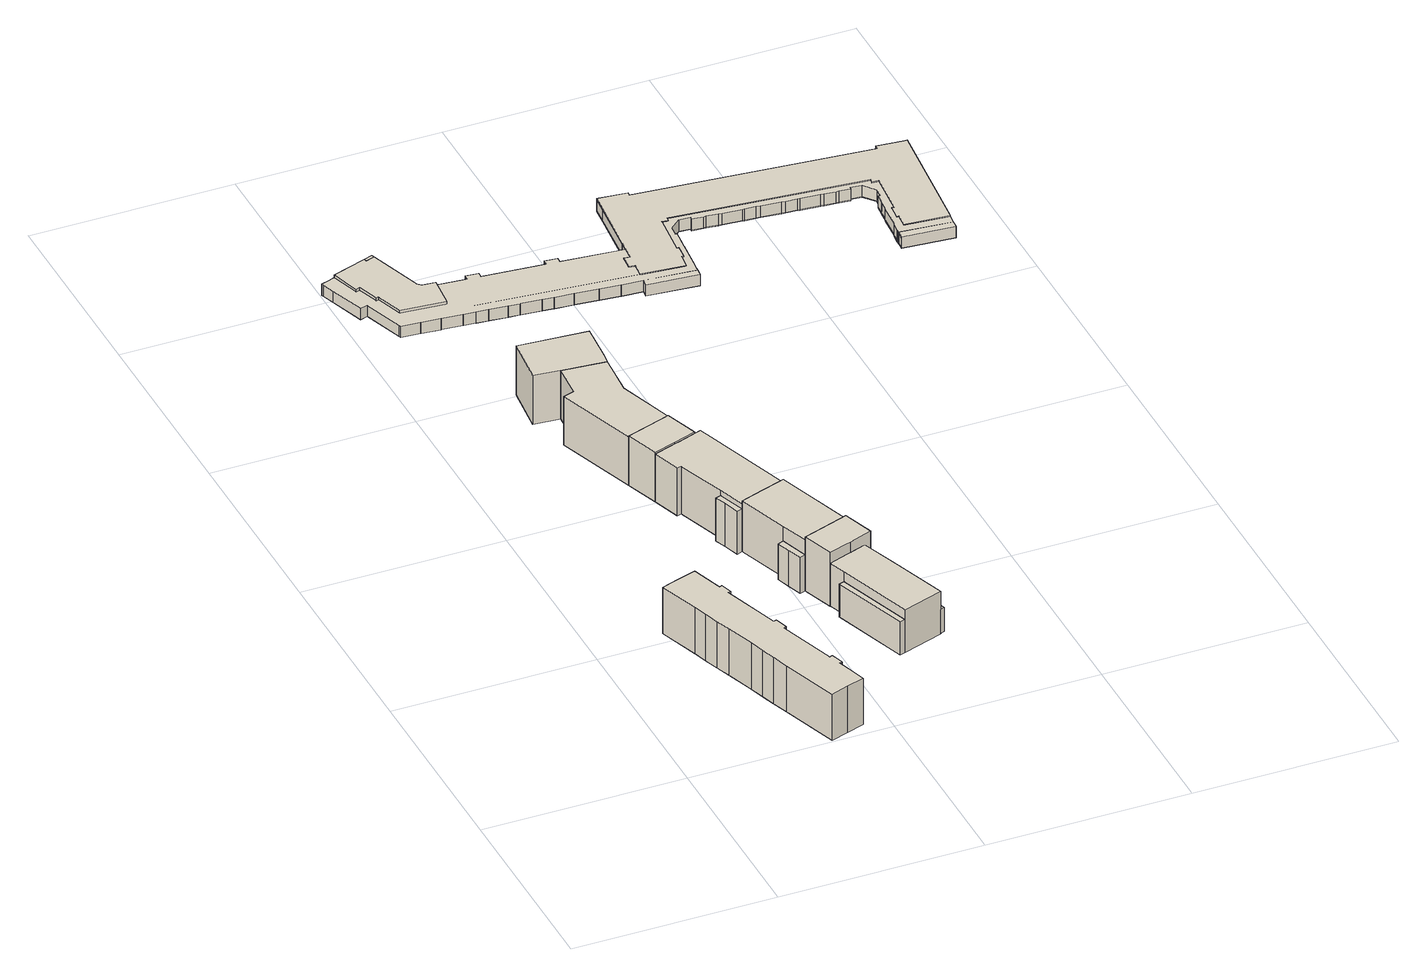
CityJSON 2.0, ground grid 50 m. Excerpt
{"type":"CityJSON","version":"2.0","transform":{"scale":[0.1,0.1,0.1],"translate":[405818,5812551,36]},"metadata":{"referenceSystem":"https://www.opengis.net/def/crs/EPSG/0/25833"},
"CityObjects":{
"building1":{"type":"Building","attributes":{"Gemeindeschluessel":"11000009","BezugspunktDach":"2200","function":"31001_1010","measuredHeight":14.58,"storeysAboveGround":3},"address":[{"country":"Germany","locality":"Berlin","thoroughfareNumber":"24, 26, 28","thoroughfareName":"Löbauer Weg"}],"geometry":[{"type":"Solid","lod":"1","boundaries":[[[[0,1,2,3,4,5,6,7,8,9,10,11,12,13,14,15,16,17,18,19,20,21,22,23,24,25]],[[26,27,28,29,30,31,32,33,34,35,36,37,38,39,40,41,42,43,44,45,46,47,48,49,50,51]],[[26,51,25,24]],[[27,26,24,23]],[[28,27,23,22]],[[29,28,22,21]],[[30,29,21,20]],[[31,30,20,19]],[[32,31,19,18]],[[33,32,18,17]],[[34,33,17,16]],[[35,34,16,15]],[[36,35,15,14]],[[37,36,14,13]],[[38,37,13,12]],[[39,38,12,11]],[[40,39,11,10]],[[41,40,10,9]],[[42,41,9,8]],[[43,42,8,7]],[[44,43,7,6]],[[45,44,6,5]],[[46,45,5,4]],[[47,46,4,3]],[[48,47,3,2]],[[49,48,2,1]],[[50,49,1,0]],[[51,50,0,25]]]]}]},
"building2":{"type":"Building","attributes":{"Gemeindeschluessel":"11000009","function":"31001_1010"},"address":[{"country":"Germany","locality":"Berlin","thoroughfareNumber":"1, 11, 3, 5, 7, 9","thoroughfareName":"Löbauer Weg"},{"country":"Germany","locality":"Berlin","thoroughfareNumber":"27","thoroughfareName":"Stillerzeile"}],"children":["building2-1","building2-2","building2-3","building2-4","building2-5","building2-6","building2-7","building2-8","building2-9","building2-10","building2-11","building2-12","building2-13","building2-14"]},
"building2-1":{"type":"BuildingPart","attributes":{"BezugspunktDach":"2200","measuredHeight":6.38,"storeysAboveGround":3},"parents":["building2"],"geometry":[{"type":"MultiSurface","lod":"1","boundaries":[[[52,53,54,55]],[[56,57,58,59]],[[56,59,55,54]],[[57,56,54,53]],[[58,57,53,52]],[[58,60,52,55,59]]]}]},
"building2-2":{"type":"BuildingPart","attributes":{"BezugspunktDach":"2200","measuredHeight":14.22,"storeysAboveGround":3},"parents":["building2"],"geometry":[{"type":"MultiSurface","lod":"1","boundaries":[[[61,62,63,64,65,66,67,68,69]],[[70,71,72,73,74,75,76,77,78]],[[72,79,80,67,66]],[[81,82,66,65]],[[73,72,83,84]],[[74,73,65,64]],[[75,74,64,63],[59,58,52,55]],[[76,75,63,62]],[[77,85,86,62,61]],[[78,77,61,69]],[[70,78,69,68]],[[71,87,88,67]],[[70,68,88,87]],[[80,79,72,71]],[[84,83,82,81]],[[52,58,59,55]],[[76,86,85,77]]]}]},
"building2-3":{"type":"BuildingPart","attributes":{"BezugspunktDach":"2200","measuredHeight":8.91,"storeysAboveGround":3},"parents":["building2"],"geometry":[{"type":"Solid","lod":"1","boundaries":[[[[89,86,85,90]],[[77,76,91,92]],[[77,92,90,85]],[[91,76,86,89]],[[92,91,89,90]],[[85,86,76,77]]]]}]},
"building2-4":{"type":"BuildingPart","attributes":{"BezugspunktDach":"2200","measuredHeight":8.78,"storeysAboveGround":3},"parents":["building2"],"geometry":[{"type":"MultiSurface","lod":"1","boundaries":[[[79,93,94,80]],[[95,96,72,71]],[[96,95,94,93]],[[82,97,93,79]],[[72,96,98,99,83,100]],[[95,71,80,94]],[[100,83,99,98,97,82]],[[72,79,80,71]]]}]},
"building2-5":{"type":"BuildingPart","attributes":{"BezugspunktDach":"2200","measuredHeight":7.79,"storeysAboveGround":3},"parents":["building2"],"geometry":[{"type":"Solid","lod":"1","boundaries":[[[[81,101,97,82]],[[99,102,84,83]],[[102,99,97,101]],[[84,102,101,81]],[[83,82,97,99]],[[84,81,82,83]]]]}]},
"building2-6":{"type":"BuildingPart","attributes":{"BezugspunktDach":"2200","measuredHeight":14.88,"storeysAboveGround":3},"parents":["building2"],"geometry":[{"type":"MultiSurface","lod":"1","boundaries":[[[103,104,105,106,107,108,109,110,111,112,113]],[[114,115,116,117,118,119,120,121,122,123,124]],[[116,115,111,110]],[[117,116,110,109]],[[118,117,109,108]],[[125,126,106,105]],[[122,121,105,104]],[[123,122,104,103]],[[124,123,103,113]],[[114,127,128,112]],[[124,113,128,127]],[[115,114,112,111]],[[119,118,108,107]],[[120,119,107,106]],[[121,120,126,125]]]}]},
"building2-7":{"type":"BuildingPart","attributes":{"BezugspunktDach":"2200","measuredHeight":17.47,"storeysAboveGround":3},"parents":["building2"],"geometry":[{"type":"MultiSurface","lod":"1","boundaries":[[[129,130,131,132,133,134]],[[135,136,137,138,139,140]],[[141,142,140,134,133]],[[136,143,141,133,132]],[[137,136,132,131]],[[88,67,80,94,131,130]],[[87,138,137,95,71]],[[139,138,87,70,68,88,130,129],[70,78,69,68]],[[140,139,129,134]],[[144,135,140,142,141]],[[135,141,143,136]],[[87,71,67,88]],[[71,95,94,80]],[[69,78,70,68]],[[88,68,70,87]]]}]},
"building2-8":{"type":"BuildingPart","attributes":{"BezugspunktDach":"2200","measuredHeight":9.67,"storeysAboveGround":3},"parents":["building2"],"geometry":[{"type":"Solid","lod":"1","boundaries":[[[[145,146,147,148,149]],[[150,140,151,152,153]],[[150,153,149,148]],[[151,140,147,146]],[[152,151,146,145]],[[153,152,145,149]],[[140,150,148,147]]]]}]},
"building2-9":{"type":"BuildingPart","attributes":{"BezugspunktDach":"2200","measuredHeight":15.98,"storeysAboveGround":3},"parents":["building2"],"geometry":[{"type":"MultiSurface","lod":"1","boundaries":[[[154,142,141,143,155,156,157]],[[119,118,136,135,140,150,120]],[[107,106,157,156]],[[118,108,107,156,155]],[[136,118,155,143]],[[148,147,142,154]],[[126,120,150,154,157]],[[119,120,106,107]],[[119,107,108,118]],[[135,136,143,141]],[[141,142,140,135]],[[158,150,140,147,148]],[[125,121,120,126]]]}]},
"building2-10":{"type":"BuildingPart","attributes":{"BezugspunktDach":"2200","measuredHeight":11.59,"storeysAboveGround":3},"parents":["building2"],"geometry":[{"type":"Solid","lod":"1","boundaries":[[[[159,160,126,125,161]],[[121,120,162,163,164]],[[121,164,161,125]],[[162,120,126,160]],[[163,162,160,159]],[[164,163,159,161]],[[120,121,125,126]]]]}]},
"building2-11":{"type":"BuildingPart","attributes":{"BezugspunktDach":"2200","measuredHeight":14.86,"storeysAboveGround":3},"parents":["building2"],"geometry":[{"type":"MultiSurface","lod":"1","boundaries":[[[165,166,167,168,169,170]],[[171,172,115,127,124,173]],[[174,175,173,170,169]],[[172,176,174,171,169,168]],[[115,172,168,167]],[[128,112,111,167,166]],[[114,127,115,114,177]],[[178,113,128,127,166,165]],[[173,124,165,170]],[[171,173,175,174]],[[171,174,176,172]],[[127,114,112,128]],[[177,114,115,111,112]],[[124,179,127,128,113,178]]]}]},
"building2-12":{"type":"BuildingPart","attributes":{"BezugspunktDach":"2200","measuredHeight":13.16,"storeysAboveGround":3},"parents":["building2"],"geometry":[{"type":"MultiSurface","lod":"1","boundaries":[[[175,176,180,181,182,183,184,185]],[[186,187,188,189,190,172,173,191]],[[186,191,185,184]],[[187,186,184,183]],[[189,188,182,181]],[[190,189,181,180]],[[192,193,194,190,180,176]],[[191,173,175,185]],[[187,183,182,188]],[[172,190,194,193,192]],[[173,171,174,175]],[[172,176,174,171,195]]]}]},
"building2-13":{"type":"BuildingPart","attributes":{"BezugspunktDach":"2200","measuredHeight":10.34,"storeysAboveGround":3},"parents":["building2"],"geometry":[{"type":"MultiSurface","lod":"1","boundaries":[[[193,196,197,198,194]],[[199,200,201,172,190]],[[199,190,194,198]],[[200,199,198,197]],[[201,200,197,196]],[[172,201,196,193]],[[202,190,172,193,194]]]}]},
"building2-14":{"type":"BuildingPart","attributes":{"BezugspunktDach":"2200","measuredHeight":14.79,"storeysAboveGround":3},"parents":["building2"],"geometry":[{"type":"MultiSurface","lod":"1","boundaries":[[[203,204,205,206,207,208]],[[209,210,211,188,187,212]],[[209,212,208,207]],[[210,209,207,206]],[[211,210,206,205]],[[188,211,205,204]],[[183,182,204,203]],[[212,187,203,208]],[[187,188,182,183]]]}]},
"building3":{"type":"Building","attributes":{"Gemeindeschluessel":"11000009","function":"31001_1010"},"address":[{"country":"Germany","locality":"Berlin","thoroughfareNumber":"18, 18A, 20, 20A, 22, 22A, 24, 24A, 26","thoroughfareName":"Stillerzeile"}],"children":["building3-1","building3-2","building3-3","building3-4","building3-5","building3-6","building3-7"]},
"building3-1":{"type":"BuildingPart","attributes":{"BezugspunktDach":"2200","measuredHeight":3,"storeysAboveGround":3},"parents":["building3"],"geometry":[{"type":"Solid","lod":"1","boundaries":[[[[213,214,215,216,217,218,219,220,221,222,223,224,225,226,227,228,229,230,231,232,233,234,235,236,237,238,239,240,241,242,243,244,245,246,247,248,249,250,251,252,253,254,255,256,257,258,259,260,261,262,263,264,265,266,267,268,269,270,271,272,273,274,275,276,277,278,279,280,281,282,283,284,285,286,287,288,289,290,291,292,293,294,295,296,297,298,299,300,301,302,303,304,305,306,307,308,309,310,311,312,313,314,315,316,317,318,319,320,321,322,323,324,325,326,327,328,329]],[[330,331,332,333,334,335,336,337,338,339,340,341,342,343,344,345,346,347,348,349,350,351,352,353,354,355,356,357,358,359,360,361,362,363,364,365,366,367,368,369,370,371,372,373,374,375,376,377,378,379,380,381,382,383,384,385,386,387,388,389,390,391,392,393,394,395,396,397,398,399,400,401,402,403,404,405,406,407,408,409,410,411,412,413,414,415,416,417,418,419,420,421,422,423,424,425,426,427,428,429,430,431,432,433,434,435,436,437,438,439,440,441,442,443,444,445,446]],[[330,446,329,328]],[[331,330,328,327]],[[332,331,327,326]],[[333,332,326,325]],[[334,333,325,324]],[[335,334,324,323]],[[336,335,323,322]],[[337,336,322,321]],[[338,337,321,320]],[[339,338,320,319]],[[340,339,319,318]],[[341,340,318,317]],[[342,341,317,316]],[[343,342,316,315]],[[344,343,315,314]],[[345,344,314,313]],[[346,345,313,312]],[[347,346,312,311]],[[348,347,311,310]],[[349,348,310,309]],[[350,349,309,308]],[[351,350,308,307]],[[352,351,307,306]],[[353,352,306,305]],[[354,353,305,304]],[[355,354,304,303]],[[356,355,303,302]],[[357,356,302,301]],[[358,357,301,300]],[[359,358,300,299]],[[360,359,299,298]],[[361,360,298,297]],[[362,361,297,296]],[[363,362,296,295]],[[364,363,295,294]],[[365,364,294,293]],[[366,365,293,292]],[[367,366,292,291]],[[368,367,291,290]],[[369,368,290,289]],[[370,369,289,288]],[[371,370,288,287]],[[372,371,287,286]],[[373,372,286,285]],[[374,373,285,284]],[[375,374,284,283]],[[376,375,283,282]],[[377,376,282,281]],[[378,377,281,280]],[[379,378,280,279]],[[380,379,279,278]],[[381,380,278,277]],[[382,381,277,276]],[[383,382,276,275]],[[384,383,275,274]],[[385,384,274,273]],[[386,385,273,272]],[[387,386,272,271]],[[388,387,271,270]],[[389,388,270,269]],[[390,389,269,268]],[[391,390,268,267]],[[392,391,267,266]],[[393,392,266,265]],[[394,393,265,264]],[[395,394,264,263]],[[396,395,263,262]],[[397,396,262,261]],[[398,397,261,260]],[[399,398,260,259]],[[400,399,259,258]],[[401,400,258,257]],[[402,401,257,256]],[[403,402,256,255]],[[404,403,255,254]],[[405,404,254,253]],[[406,405,253,252]],[[407,406,252,251]],[[408,407,251,250]],[[409,408,250,249]],[[410,409,249,248]],[[411,410,248,247]],[[412,411,247,246]],[[413,412,246,245]],[[414,413,245,244]],[[415,414,244,243]],[[416,415,243,242]],[[417,416,242,241]],[[418,417,241,240]],[[419,418,240,239]],[[420,419,239,238]],[[421,420,238,237]],[[422,421,237,236]],[[423,422,236,235]],[[424,423,235,234]],[[425,424,234,233]],[[426,425,233,232]],[[427,426,232,231]],[[428,427,231,230]],[[429,428,230,229]],[[430,429,229,228]],[[431,430,228,227]],[[432,431,227,226]],[[433,432,226,225]],[[434,433,225,224]],[[435,434,224,223]],[[436,435,223,222]],[[437,436,222,221]],[[438,437,221,220]],[[439,438,220,219]],[[440,439,219,218]],[[441,440,218,217]],[[442,441,217,216]],[[443,442,216,215]],[[444,443,215,214]],[[445,444,214,213]],[[446,445,213,329]]]]}]},
"building3-2":{"type":"BuildingPart","attributes":{"BezugspunktDach":"2200","measuredHeight":3,"storeysAboveGround":3},"parents":["building3"],"geometry":[{"type":"MultiSurface","lod":"1","boundaries":[[[447,448,449,450,451,452,453,454,455,456,457,458,459,460,461,462,463,464,465,466,467,468,469,470,471]],[[472,473,474,475,476,477,478,479,480,481,482,483,484,485,486,487,488,489,490,491,492,493,494,495,496]],[[472,496,471,470]],[[473,472,470,469]],[[477,476,466,465]],[[478,477,465,464]],[[479,478,464,463]],[[480,479,463,462]],[[481,480,462,461]],[[482,481,461,460]],[[483,482,460,459]],[[484,483,459,458]],[[485,484,458,457]],[[486,485,457,456]],[[487,486,456,455]],[[488,487,455,454]],[[489,488,454,453]],[[490,489,453,452]],[[491,490,452,451]],[[492,491,451,450]],[[493,492,450,449]],[[494,493,449,448]],[[495,494,448,447]],[[496,495,447,471]],[[497,474,473,469,468]],[[475,474,497,468,467]],[[498,476,475,467,466]]]}]},
"building3-3":{"type":"BuildingPart","attributes":{"BezugspunktDach":"2200","measuredHeight":3.4,"storeysAboveGround":3},"parents":["building3"],"geometry":[{"type":"MultiSurface","lod":"1","boundaries":[[[499,500,501,502,503,504,505,506,507,508,509,510,511,512]],[[513,514,515,516,517,518,519,520,521,522,523,524,525,526]],[[513,526,512,511]],[[514,513,527,528,510]],[[515,514,510,528,529]],[[516,515,509,508]],[[517,516,508,507]],[[518,517,507,506]],[[519,518,506,505]],[[520,519,505,504]],[[521,520,504,503]],[[522,521,503,502]],[[523,522,502,501]],[[524,523,501,500]],[[525,524,500,499]],[[526,525,499,512]],[[511,510,528,527]],[[529,528,510,509]]]}]},
"building3-4":{"type":"BuildingPart","attributes":{"BezugspunktDach":"2200","measuredHeight":3.21,"storeysAboveGround":3},"parents":["building3"],"geometry":[{"type":"Solid","lod":"1","boundaries":[[[[530,531,532,533]],[[534,535,536,537]],[[534,537,533,532]],[[536,535,531,530]],[[537,536,530,533]],[[535,534,532,531]]]]}]},
"building3-5":{"type":"BuildingPart","attributes":{"BezugspunktDach":"2200","measuredHeight":3.33,"storeysAboveGround":3},"parents":["building3"],"geometry":[{"type":"MultiSurface","lod":"1","boundaries":[[[538,539,540,541,542,543,544,545,546,547,548,549,550,551,552,553,554,555,556,557,558,559,560,561,562,563,564,565,566,567,568,569,570,571,572,573,574]],[[575,576,577,578,579,580,581,582,583,584,585,586,587,588,589,590,591,592,593,594,595,596,597,598,599,600,601,602,603,604,605,606,607,608,609,610,611]],[[575,611,574,573]],[[576,575,573,572]],[[577,576,572,571]],[[578,577,571,570]],[[579,578,570,569]],[[580,579,569,568]],[[581,580,568,567]],[[582,581,567,566]],[[583,582,566,565]],[[584,583,565,564]],[[585,584,564,563]],[[586,585,563,562]],[[587,586,562,561]],[[588,587,561,560]],[[589,588,560,559]],[[590,589,559,558]],[[591,590,558,557]],[[592,612,295,591,557,556]],[[613,612,592,556,555]],[[614,613,555,554]],[[615,616,553,552]],[[617,615,596,552,551]],[[618,617,597,551,550]],[[599,619,618,550,549]],[[600,620,619,599,549,548]],[[621,620,600,548,547]],[[622,621,547,546]],[[623,622,546,545]],[[624,623,603,545,544]],[[625,624,604,544,543]],[[626,625,543,542]],[[607,627,626,606,542,541]],[[608,607,541,540],[608,628,627,607]],[[469,468,540,539]],[[609,608,474,473]],[[610,609,539,538]],[[611,610,538,574]],[[591,295,612,592]],[[593,592,612,613]],[[594,593,613,614]],[[594,614,616,595]],[[596,595,616,615]],[[597,596,615,617]],[[598,597,617,618]],[[598,618,619,599]],[[599,619,620,600]],[[601,600,620,621]],[[602,601,621,622]],[[603,602,622,623]],[[604,603,623,624]],[[605,604,624,625]],[[606,605,625,626]],[[606,626,627,607]],[[628,608,607,627]],[[473,474,468,469]]]}]},
"building3-6":{"type":"BuildingPart","attributes":{"BezugspunktDach":"2200","measuredHeight":3.17,"storeysAboveGround":3},"parents":["building3"],"geometry":[{"type":"MultiSurface","lod":"1","boundaries":[[[245,246,247,248,249,250,251,252,253,254,255,256,257,258,259,260,261,262,263,264,265,266,267,268,269,270,271,272,273,274,275,276,277,278,279,280,281,282,283,284,285,286,287,288,289,290,291,294,295,612,613,614,616,615,617,618,619,620,621,622,623,624,625,626,627,628,629]],[[608,607,606,605,604,603,602,601,600,599,598,597,596,595,594,593,592,591,630,631,632,633,634,635,636,637,638,639,640,641,642,643,644,645,646,647,648,649,650,651,652,653,654,655,656,657,658,659,660,661,662,663,664,665,666,667,668,669,670,671,672,673,674,675,676,677,678]],[[468,467,629,628]],[[608,678,467,475,474]],[[630,591,295,294]],[[532,531,294,291]],[[631,630,535,534]],[[632,631,291,290]],[[633,632,290,289]],[[634,633,289,288]],[[635,634,288,287]],[[636,635,287,286]],[[637,636,286,285]],[[638,637,285,284]],[[639,638,284,283]],[[640,639,283,282]],[[641,640,282,281]],[[642,641,281,280]],[[643,642,280,279]],[[644,643,279,278]],[[645,644,278,277]],[[646,645,277,276]],[[647,646,276,275]],[[648,647,275,274]],[[649,648,274,273]],[[650,649,273,272]],[[651,650,272,271]],[[652,651,271,270]],[[653,652,270,269]],[[654,653,269,268]],[[655,654,268,267]],[[656,655,267,266]],[[657,656,266,265]],[[658,657,265,264]],[[659,658,264,263]],[[660,659,263,262]],[[661,660,262,261]],[[662,661,261,260]],[[663,662,260,259]],[[664,663,259,258]],[[665,664,258,257]],[[666,665,257,256]],[[667,666,256,255]],[[668,667,255,254]],[[669,668,254,253]],[[670,669,253,252]],[[671,670,252,251]],[[672,671,251,250]],[[673,672,250,249]],[[674,673,249,248]],[[675,674,248,247]],[[676,675,247,246]],[[677,676,246,245]],[[679,467,466,245,629]],[[678,677,476,475]],[[469,473,474,497,468]],[[497,474,475,467,468]],[[607,608,628,627]],[[606,607,627,626]],[[605,606,626,625,680]],[[604,605,625,624]],[[604,624,623,603]],[[602,603,623,622]],[[601,602,622,621]],[[600,601,621,620]],[[600,620,619,599]],[[598,599,619,618]],[[597,598,618,617,681]],[[596,597,617,615]],[[595,596,615,616,682]],[[595,616,614,594]],[[593,594,614,613]],[[592,593,613,612]],[[295,591,592,612]],[[534,535,531,532]],[[475,476,466,467,679]]]}]},
"building3-7":{"type":"BuildingPart","attributes":{"BezugspunktDach":"2200","measuredHeight":2.6,"storeysAboveGround":3},"parents":["building3"],"geometry":[{"type":"Solid","lod":"1","boundaries":[[[[510,509,683,511]],[[684,529,528,527]],[[684,527,511,683]],[[529,684,683,509]],[[529,509,510,528]],[[528,510,511,527]]]]}]}
},
"vertices":[
[207,430,128],[217,396,128],[229,360,128],[243,323,128],[266,254,128],[278,218,128],[289,183,128],[303,143,128],[351,2,128],[395,17,128],[439,31,128],[414,106,128],[421,108,128],[411,139,128],[404,136,128],[355,280,128],[362,283,128],[352,314,128],[345,312,128],[297,453,128],[304,456,128],[295,484,128],[288,481,128],[262,559,128],[217,545,128],[172,530,128],[217,545,3],[262,559,3],[288,481,3],[295,484,3],[304,456,3],[297,453,3],[345,312,3],[352,314,3],[362,283,3],[355,280,3],[404,136,3],[411,139,3],[421,108,3],[414,106,3],[439,31,3],[395,17,3],[351,2,3],[303,143,3],[289,183,3],[278,218,3],[266,254,3],[243,323,3],[229,360,3],[217,396,3],[207,430,3],[172,530,3],
[736,284,68],[746,288,68],[733,325,68],[723,321,68],[733,325,4],[746,288,4],[736,284,4],[723,321,4],[736,284,51],
[570,438,117],[635,250,117],[736,284,117],[723,321,117],[695,401,117],[684,432,117],[654,516,117],[605,499,117],[555,481,117],[605,499,2],[654,516,2],[684,432,2],[695,401,2],[723,321,2],[736,284,2],[635,250,2],[570,438,2],[555,481,2],[684,432,90],[654,516,90],[695,401,81],[684,432,81],[684,432,3],[695,401,3],[570,438,91],[635,250,91],[613,501,2],[613,501,117],
[621,245,91],[557,434,91],[621,245,2],[557,434,2],
[699,437,90],[670,521,90],[670,521,2],[699,437,2],[699,437,81],[699,437,20],[699,437,3],[684,432,29],
[709,407,81],[709,407,3],
[385,936,130],[396,939,130],[438,818,130],[461,752,130],[519,772,130],[578,792,130],[501,1017,130],[490,1049,130],[473,1043,130],[431,1028,130],[362,1005,130],[431,1028,1],[473,1043,1],[490,1049,1],[501,1017,1],[578,792,1],[519,772,1],[461,752,1],[438,818,1],[396,939,1],[385,936,1],[362,1005,1],[438,818,117],[461,752,117],[417,1024,1],[417,1024,130],
[555,481,146],[613,501,146],[670,521,146],[644,598,146],[586,578,146],[528,558,146],[586,578,1],[644,598,1],[670,521,1],[613,501,1],[555,481,1],[528,558,1],[586,578,138],[528,558,138],[644,598,138],[586,578,28],
[502,588,98],[514,553,98],[528,558,98],[505,626,98],[491,621,98],[505,626,1],[514,553,1],[502,588,1],[491,621,1],
[505,626,138],[578,792,138],[519,772,138],[461,752,138],[505,626,84],
[434,785,117],[447,747,117],[424,813,117],[447,747,1],[434,785,1],[424,813,1],
[362,1005,134],[417,1024,134],[473,1043,134],[445,1125,134],[389,1106,134],[333,1087,134],[389,1106,1],[445,1125,1],[333,1087,1],[389,1106,132],[333,1087,132],[445,1125,132],[431,1028,30],[362,1005,64],[382,1012,1],
[423,1191,132],[398,1264,132],[406,1371,132],[298,1381,132],[292,1296,132],[264,1287,132],[292,1296,1],[298,1381,1],[406,1371,1],[398,1264,1],[423,1191,1],[264,1287,1],[445,1125,95],[445,1125,104],[423,1191,104],[412,1114,1],
[460,1130,104],[448,1168,104],[438,1196,104],[438,1196,1],[448,1168,1],[460,1130,1],[423,1191,13],
[298,1381,133],[406,1371,133],[409,1401,133],[416,1494,133],[245,1507,133],[232,1387,133],[245,1507,1],[416,1494,1],[409,1401,1],[232,1387,1],
[3,2016,37],[13,1987,37],[42,1902,37],[61,1908,37],[94,1809,37],[96,1804,37],[143,1800,37],[144,1800,37],[190,1795,37],[191,1795,37],[241,1790,37],[242,1790,37],[271,1788,37],[300,1785,37],[301,1785,37],[345,1780,37],[346,1780,37],[373,1778,37],[374,1778,37],[424,1773,37],[425,1773,37],[452,1770,37],[453,1770,37],[498,1766,37],[499,1766,37],[556,1760,37],[557,1760,37],[607,1755,37],[608,1755,37],[659,1751,37],[657,1734,37],[783,1722,37],[785,1740,37],[785,1746,37],[786,1749,37],[788,1772,37],[788,1774,37],[794,1835,37],[794,1837,37],[796,1860,37],[797,1863,37],[799,1884,37],[799,1887,37],[795,1887,37],[797,1910,37],[824,1933,37],[852,1931,37],[852,1926,37],[879,1923,37],[886,1923,37],[914,1920,37],[922,1919,37],[970,1915,37],[975,1914,37],[1002,1912,37],[1012,1911,37],[1060,1906,37],[1070,1905,37],[1098,1903,37],[1103,1902,37],[1151,1898,37],[1159,1897,37],[1187,1894,37],[1194,1894,37],[1221,1891,37],[1222,1896,37],[1249,1893,37],[1272,1865,37],[1270,1842,37],[1265,1842,37],[1263,1818,37],[1263,1816,37],[1261,1793,37],[1260,1790,37],[1255,1730,37],[1254,1727,37],[1252,1705,37],[1252,1702,37],[1251,1696,37],[1250,1677,37],[1376,1665,37],[1378,1684,37],[1380,1706,37],[1405,1969,37],[1409,2011,37],[1404,2011,37],[1336,2018,37],[1335,2008,37],[761,2063,37],[762,2072,37],[694,2079,37],[689,2079,37],[685,2037,37],[672,1898,37],[672,1897,37],[672,1896,37],[670,1877,37],[658,1879,37],[657,1879,37],[518,1892,37],[519,1905,37],[488,1908,37],[487,1895,37],[335,1909,37],[336,1922,37],[305,1925,37],[304,1912,37],[231,1919,37],[198,1922,37],[190,1930,37],[155,2034,37],[145,2064,37],[142,2071,37],[121,2064,37],[36,2035,37],[22,2030,37],[1,2023,37],[22,2030,7],[36,2035,7],[121,2064,7],[142,2071,7],[145,2064,7],[155,2034,7],[190,1930,7],[198,1922,7],[231,1919,7],[304,1912,7],[305,1925,7],[336,1922,7],[335,1909,7],[487,1895,7],[488,1908,7],[519,1905,7],[518,1892,7],[657,1879,7],[658,1879,7],[670,1877,7],[672,1896,7],[672,1897,7],[672,1898,7],[685,2037,7],[689,2079,7],[694,2079,7],[762,2072,7],[761,2063,7],[1335,2008,7],[1336,2018,7],[1404,2011,7],[1409,2011,7],[1405,1969,7],[1380,1706,7],[1378,1684,7],[1376,1665,7],[1250,1677,7],[1251,1696,7],[1252,1702,7],[1252,1705,7],[1254,1727,7],[1255,1730,7],[1260,1790,7],[1261,1793,7],[1263,1816,7],[1263,1818,7],[1265,1842,7],[1270,1842,7],[1272,1865,7],[1249,1893,7],[1222,1896,7],[1221,1891,7],[1194,1894,7],[1187,1894,7],[1159,1897,7],[1151,1898,7],[1103,1902,7],[1098,1903,7],[1070,1905,7],[1060,1906,7],[1012,1911,7],[1002,1912,7],[975,1914,7],[970,1915,7],[922,1919,7],[914,1920,7],[886,1923,7],[879,1923,7],[852,1926,7],[852,1931,7],[824,1933,7],[797,1910,7],[795,1887,7],[799,1887,7],[799,1884,7],[797,1863,7],[796,1860,7],[794,1837,7],[794,1835,7],[788,1774,7],[788,1772,7],[786,1749,7],[785,1746,7],[785,1740,7],[783,1722,7],[657,1734,7],[659,1751,7],[608,1755,7],[607,1755,7],[557,1760,7],[556,1760,7],[499,1766,7],[498,1766,7],[453,1770,7],[452,1770,7],[425,1773,7],[424,1773,7],[374,1778,7],[373,1778,7],[346,1780,7],[345,1780,7],[301,1785,7],[300,1785,7],[271,1788,7],[242,1790,7],[241,1790,7],[191,1795,7],[190,1795,7],[144,1800,7],[143,1800,7],[96,1804,7],[94,1809,7],[61,1908,7],[42,1902,7],[13,1987,7],[3,2016,7],[1,2023,7],
[300,1785,36],[301,1785,36],[345,1780,36],[346,1780,36],[373,1778,36],[374,1778,36],[424,1773,36],[425,1773,36],[452,1770,36],[453,1770,36],[498,1766,36],[499,1766,36],[556,1760,36],[557,1760,36],[607,1755,36],[608,1755,36],[659,1751,36],[657,1734,36],[783,1722,36],[785,1740,36],[659,1752,36],[661,1774,36],[661,1776,36],[273,1813,36],[271,1788,36],[273,1813,6],[661,1776,6],[661,1774,6],[659,1752,6],[785,1740,6],[783,1722,6],[657,1734,6],[659,1751,6],[608,1755,6],[607,1755,6],[557,1760,6],[556,1760,6],[499,1766,6],[498,1766,6],[453,1770,6],[452,1770,6],[425,1773,6],[424,1773,6],[374,1778,6],[373,1778,6],[346,1780,6],[345,1780,6],[301,1785,6],[300,1785,6],[271,1788,6],[661,1774,21],[785,1740,21],
[59,1965,44],[68,1968,44],[86,1916,44],[92,1918,44],[114,1852,44],[224,1842,44],[231,1919,44],[198,1922,44],[190,1930,44],[155,2034,44],[145,2064,44],[123,2056,44],[121,2064,44],[36,2035,44],[121,2064,10],[123,2056,10],[145,2064,10],[155,2034,10],[190,1930,10],[198,1922,10],[231,1919,10],[224,1842,10],[114,1852,10],[92,1918,10],[86,1916,10],[68,1968,10],[59,1965,10],[36,2035,10],[121,2064,18],[123,2056,18],[145,2064,18],
[1376,1665,33],[1378,1684,33],[1251,1696,33],[1250,1677,33],[1251,1696,6],[1378,1684,6],[1376,1665,6],[1250,1677,6],
[664,1809,39],[661,1776,39],[661,1774,39],[768,1764,39],[772,1799,39],[777,1799,39],[780,1833,39],[775,1833,39],[786,1941,39],[801,1939,39],[802,1949,39],[1274,1904,39],[1273,1894,39],[1289,1893,39],[1279,1785,39],[1274,1786,39],[1270,1751,39],[1275,1751,39],[1272,1716,39],[1380,1706,39],[1405,1969,39],[1409,2011,39],[1404,2011,39],[1336,2018,39],[1335,2008,39],[761,2063,39],[762,2072,39],[694,2079,39],[689,2079,39],[685,2037,39],[672,1898,39],[672,1897,39],[672,1896,39],[670,1877,39],[667,1843,39],[652,1845,39],[649,1811,39],[652,1845,5],[667,1843,5],[670,1877,5],[672,1896,5],[672,1897,5],[672,1898,5],[685,2037,5],[689,2079,5],[694,2079,5],[762,2072,5],[761,2063,5],[1335,2008,5],[1336,2018,5],[1404,2011,5],[1409,2011,5],[1405,1969,5],[1380,1706,5],[1272,1716,5],[1275,1751,5],[1270,1751,5],[1274,1786,5],[1279,1785,5],[1289,1893,5],[1273,1894,5],[1274,1904,5],[802,1949,5],[801,1939,5],[786,1941,5],[775,1833,5],[780,1833,5],[777,1799,5],[772,1799,5],[768,1764,5],[661,1774,5],[661,1776,5],[664,1809,5],[649,1811,5],[1272,1716,37],[1275,1751,37],[1270,1751,37],[1279,1785,37],[1274,1786,37],[1289,1893,37],[1273,1894,37],[1274,1904,37],[802,1949,37],[801,1939,37],[786,1941,37],[775,1833,37],[780,1833,37],[777,1799,37],[772,1799,37],[768,1764,37],[661,1774,37],
[659,1752,37],[1378,1684,5],[1251,1696,5],[1252,1702,5],[1252,1705,5],[1254,1727,5],[1255,1730,5],[1260,1790,5],[1261,1793,5],[1263,1816,5],[1263,1818,5],[1265,1842,5],[1270,1842,5],[1272,1865,5],[1249,1893,5],[1222,1896,5],[1221,1891,5],[1194,1894,5],[1187,1894,5],[1159,1897,5],[1151,1898,5],[1103,1902,5],[1098,1903,5],[1070,1905,5],[1060,1906,5],[1012,1911,5],[1002,1912,5],[975,1914,5],[970,1915,5],[922,1919,5],[914,1920,5],[886,1923,5],[879,1923,5],[852,1926,5],[852,1931,5],[824,1933,5],[797,1910,5],[795,1887,5],[799,1887,5],[799,1884,5],[797,1863,5],[796,1860,5],[794,1837,5],[794,1835,5],[788,1774,5],[788,1772,5],[786,1749,5],[785,1746,5],[785,1740,5],[659,1752,5],[659,1752,21],[777,1799,16],[1289,1893,27],[1274,1786,22],
[142,2071,44],[142,2071,18]
]}
